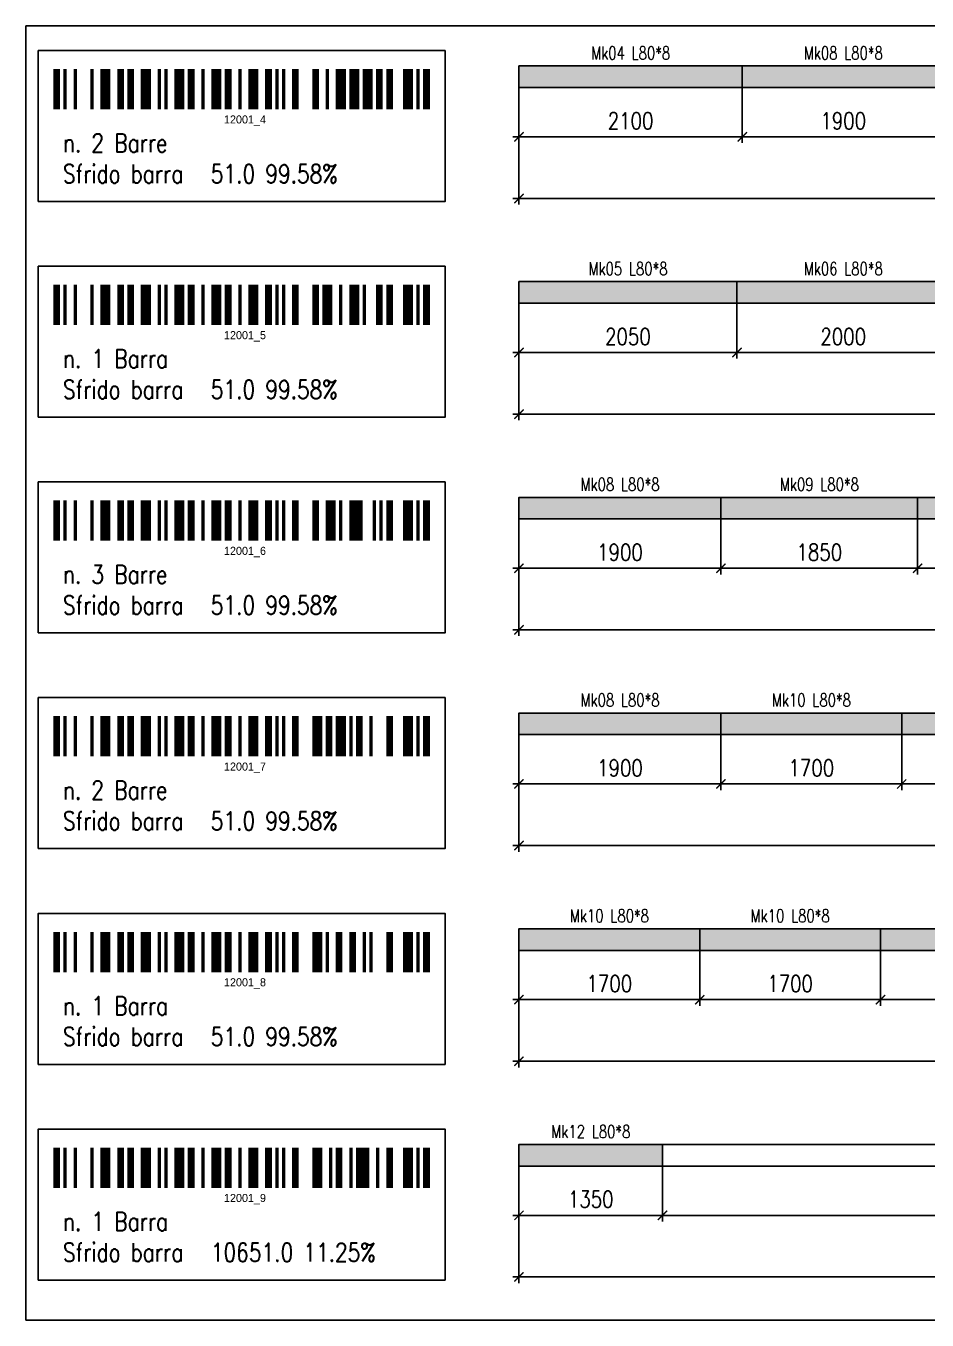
# Model space of a CAD drawing. Header units: millimetres. Extents: x -56 to 421004, y -1 to 91234.
# Drawn here: x 264477 to 272954, y 66279 to 78454 of the extents above; entities that cross this region are included whole.
import ezdxf
from ezdxf.enums import TextEntityAlignment as Align

# ---------------------------------------------------------------- set-up
doc = ezdxf.new("R2010")
doc.units = ezdxf.units.MM
doc.styles.add('EasyCutStyle', font='romans.shx', dxfattribs={"width": 0.8})
doc.styles.add('EasyCutStyleOptimezeBars', font='Romans.shx', dxfattribs={"width": 0.8})
doc.dimstyles.new('EasyCutDimOptimezeBars', dxfattribs={"dimscale": 57.971, "dimtxt": 2.7, "dimasz": 1.5, "dimexe": 1, "dimexo": 0, "dimgap": 1.25, "dimtad": 1, "dimdec": 1, "dimrnd": 0.5, "dimzin": 12, "dimdsep": 46, "dimtxsty": 'EasyCutStyleOptimezeBars', "dimblk": 'ARCHTICK', "dimblk1": 'ARCHTICK', "dimblk2": 'ARCHTICK', "dimcen": 1, "dimdle": 1, "dimclrd": 1, "dimclre": 1, "dimclrt": 3, "dimadec": 3, "dimazin": 0, "dimtfac": 1, "dimtdec": 1, "dimtix": 1, "dimtmove": 0, "dimatfit": 3, "dimfxl": 1, "dimtfill": 1, "dimtolj": 1, "dimtzin": 0, "dimarcsym": 0})

# ---------------------------------------------------------------- blocks, each defined once
blk = doc.blocks.new('BARCODE128_12001_4')
at = {"linetype": 'Continuous'}
for points, const_width in [([(1, 0), (1, 12)], 2), ([(3.5, 0), (3.5, 12)], 1), ([(6.5, 0), (6.5, 12)], 1), ([(11.5, 0), (11.5, 12)], 1), ([(15.5, 0), (15.5, 12)], 3), ([(20, 0), (20, 12)], 2), ([(23, 0), (23, 12)], 2), ([(27.5, 0), (27.5, 12)], 3), ([(31.5, 0), (31.5, 12)], 1), ([(33.5, 0), (33.5, 12)], 1), ([(37.5, 0), (37.5, 12)], 3), ([(41, 0), (41, 12)], 2), ([(44.5, 0), (44.5, 12)], 1), ([(48.5, 0), (48.5, 12)], 3), ([(52, 0), (52, 12)], 2), ([(55.5, 0), (55.5, 12)], 1), ([(59.5, 0), (59.5, 12)], 3), ([(64, 0), (64, 12)], 2), ([(66.5, 0), (66.5, 12)], 1), ([(68.5, 0), (68.5, 12)], 1), ([(72, 0), (72, 12)], 2), ([(78, 0), (78, 12)], 2), ([(81.5, 0), (81.5, 12)], 1), ([(85.5, 0), (85.5, 12)], 3), ([(89.5, 0), (89.5, 12)], 3), ([(93.5, 0), (93.5, 12)], 3), ([(97, 0), (97, 12)], 2), ([(100, 0), (100, 12)], 2), ([(105.5, 0), (105.5, 12)], 3), ([(108.5, 0), (108.5, 12)], 1), ([(111, 0), (111, 12)], 2)]:
    blk.add_lwpolyline(points, dxfattribs=dict(at, const_width=const_width))
blk.add_text('12001_4', height=2.4).set_placement((57, -4.2), align=Align.CENTER)
blk = doc.blocks.new('_ArchTick')
at = {"color": 0, "linetype": 'ByBlock', "const_width": 0.15}
blk.add_lwpolyline([(-0.5, -0.5), (0.5, 0.5)], dxfattribs=at)
blk = doc.blocks.new('*D1552')
at = {"color": 1, "lineweight": -2}
for p, q in [((269115, 77875), (269115, 77353)), ((271215, 77875), (271215, 77353)), ((269057, 77411), (271273, 77411))]:
    blk.add_line(p, q, dxfattribs=at)
at = {"layer": 'Defpoints', "color": 0}
for p in [(269115, 77875), (271215, 77875), (271215, 77411)]:
    blk.add_point(p, dxfattribs=at)
at = {"color": 1, "lineweight": -2, "xscale": 86.9637, "yscale": 86.9637, "zscale": 86.9637, "rotation": 180}
blk.add_blockref('_ArchTick', (269115, 77411), dxfattribs=at)
at = {"color": 1, "lineweight": -2, "xscale": 86.9637, "yscale": 86.9637, "zscale": 86.9637}
blk.add_blockref('_ArchTick', (271215, 77411), dxfattribs=at)
at = {"color": 3, "insert": (270165, 77561), "char_height": 156.5, "attachment_point": 5, "style": 'EasyCutStyleOptimezeBars', "bg_fill": 3, "box_fill_scale": 1.1, "bg_fill_color": 256, "bg_fill_true_color": 13158600, "bg_fill_transparency": 572868}
blk.add_mtext('\\A1;2100', dxfattribs=at)
blk = doc.blocks.new('*D1553')
at = {"color": 1, "lineweight": -2}
for p, q in [((271215, 77875), (271215, 77353)), ((273115, 77875), (273115, 77353)), ((271157, 77411), (273173, 77411))]:
    blk.add_line(p, q, dxfattribs=at)
at = {"layer": 'Defpoints', "color": 0}
for p in [(271215, 77875), (273115, 77875), (273115, 77411)]:
    blk.add_point(p, dxfattribs=at)
at = {"color": 1, "lineweight": -2, "xscale": 86.9637, "yscale": 86.9637, "zscale": 86.9637, "rotation": 180}
blk.add_blockref('_ArchTick', (271215, 77411), dxfattribs=at)
at = {"color": 1, "lineweight": -2, "xscale": 86.9637, "yscale": 86.9637, "zscale": 86.9637}
blk.add_blockref('_ArchTick', (273115, 77411), dxfattribs=at)
at = {"color": 3, "insert": (272165, 77561), "char_height": 156.5, "attachment_point": 5, "style": 'EasyCutStyleOptimezeBars', "bg_fill": 3, "box_fill_scale": 1.1, "bg_fill_color": 256, "bg_fill_true_color": 13158600, "bg_fill_transparency": 572868}
blk.add_mtext('\\A1;1900', dxfattribs=at)
blk = doc.blocks.new('*D1560')
at = {"color": 1, "lineweight": -2}
for p, q in [((269115, 77875), (269115, 76773)), ((281116, 77875), (281116, 76773)), ((269057, 76831), (281174, 76831))]:
    blk.add_line(p, q, dxfattribs=at)
at = {"layer": 'Defpoints', "color": 0}
for p in [(269115, 77875), (281116, 77875), (281116, 76831)]:
    blk.add_point(p, dxfattribs=at)
at = {"color": 1, "lineweight": -2, "xscale": 86.9637, "yscale": 86.9637, "zscale": 86.9637, "rotation": 180}
blk.add_blockref('_ArchTick', (269115, 76831), dxfattribs=at)
at = {"color": 1, "lineweight": -2, "xscale": 86.9637, "yscale": 86.9637, "zscale": 86.9637}
blk.add_blockref('_ArchTick', (281116, 76831), dxfattribs=at)
at = {"color": 3, "insert": (275116, 76982), "char_height": 156.5, "attachment_point": 5, "style": 'EasyCutStyleOptimezeBars', "bg_fill": 3, "box_fill_scale": 1.1, "bg_fill_color": 256, "bg_fill_true_color": 13158600, "bg_fill_transparency": 573900}
blk.add_mtext('\\A1;12001', dxfattribs=at)
blk = doc.blocks.new('BARCODE128_12001_5')
at = {"linetype": 'Continuous'}
for points, const_width in [([(1, 0), (1, 12)], 2), ([(3.5, 0), (3.5, 12)], 1), ([(6.5, 0), (6.5, 12)], 1), ([(11.5, 0), (11.5, 12)], 1), ([(15.5, 0), (15.5, 12)], 3), ([(20, 0), (20, 12)], 2), ([(23, 0), (23, 12)], 2), ([(27.5, 0), (27.5, 12)], 3), ([(31.5, 0), (31.5, 12)], 1), ([(33.5, 0), (33.5, 12)], 1), ([(37.5, 0), (37.5, 12)], 3), ([(41, 0), (41, 12)], 2), ([(44.5, 0), (44.5, 12)], 1), ([(48.5, 0), (48.5, 12)], 3), ([(52, 0), (52, 12)], 2), ([(55.5, 0), (55.5, 12)], 1), ([(59.5, 0), (59.5, 12)], 3), ([(64, 0), (64, 12)], 2), ([(66.5, 0), (66.5, 12)], 1), ([(68.5, 0), (68.5, 12)], 1), ([(72, 0), (72, 12)], 2), ([(78, 0), (78, 12)], 2), ([(81.5, 0), (81.5, 12)], 3), ([(85.5, 0), (85.5, 12)], 1), ([(89.5, 0), (89.5, 12)], 3), ([(92.5, 0), (92.5, 12)], 1), ([(97, 0), (97, 12)], 2), ([(100, 0), (100, 12)], 2), ([(105.5, 0), (105.5, 12)], 3), ([(108.5, 0), (108.5, 12)], 1), ([(111, 0), (111, 12)], 2)]:
    blk.add_lwpolyline(points, dxfattribs=dict(at, const_width=const_width))
blk.add_text('12001_5', height=2.4).set_placement((57, -4.2), align=Align.CENTER)
blk = doc.blocks.new('*D1561')
at = {"color": 1, "lineweight": -2}
for p, q in [((269115, 75845), (269115, 75324)), ((271165, 75845), (271165, 75324)), ((269057, 75382), (271223, 75382))]:
    blk.add_line(p, q, dxfattribs=at)
at = {"layer": 'Defpoints', "color": 0}
for p in [(269115, 75845), (271165, 75845), (271165, 75382)]:
    blk.add_point(p, dxfattribs=at)
at = {"color": 1, "lineweight": -2, "xscale": 86.9637, "yscale": 86.9637, "zscale": 86.9637, "rotation": 180}
blk.add_blockref('_ArchTick', (269115, 75382), dxfattribs=at)
at = {"color": 1, "lineweight": -2, "xscale": 86.9637, "yscale": 86.9637, "zscale": 86.9637}
blk.add_blockref('_ArchTick', (271165, 75382), dxfattribs=at)
at = {"color": 3, "insert": (270140, 75532), "char_height": 156.5, "attachment_point": 5, "style": 'EasyCutStyleOptimezeBars', "bg_fill": 3, "box_fill_scale": 1.1, "bg_fill_color": 256, "bg_fill_true_color": 13158600, "bg_fill_transparency": 567708}
blk.add_mtext('\\A1;2050', dxfattribs=at)
blk = doc.blocks.new('*D1562')
at = {"color": 1, "lineweight": -2}
for p, q in [((271165, 75845), (271165, 75324)), ((273165, 75845), (273165, 75324)), ((271107, 75382), (273223, 75382))]:
    blk.add_line(p, q, dxfattribs=at)
at = {"layer": 'Defpoints', "color": 0}
for p in [(271165, 75845), (273165, 75845), (273165, 75382)]:
    blk.add_point(p, dxfattribs=at)
at = {"color": 1, "lineweight": -2, "xscale": 86.9637, "yscale": 86.9637, "zscale": 86.9637, "rotation": 180}
blk.add_blockref('_ArchTick', (271165, 75382), dxfattribs=at)
at = {"color": 1, "lineweight": -2, "xscale": 86.9637, "yscale": 86.9637, "zscale": 86.9637}
blk.add_blockref('_ArchTick', (273165, 75382), dxfattribs=at)
at = {"color": 3, "insert": (272165, 75532), "char_height": 156.5, "attachment_point": 5, "style": 'EasyCutStyleOptimezeBars', "bg_fill": 3, "box_fill_scale": 1.1, "bg_fill_color": 256, "bg_fill_true_color": 13158600, "bg_fill_transparency": 4837208}
blk.add_mtext('\\A1;2000', dxfattribs=at)
blk = doc.blocks.new('*D1569')
at = {"color": 1, "lineweight": -2}
for p, q in [((269115, 75845), (269115, 74744)), ((281116, 75845), (281116, 74744)), ((269057, 74802), (281174, 74802))]:
    blk.add_line(p, q, dxfattribs=at)
at = {"layer": 'Defpoints', "color": 0}
for p in [(269115, 75845), (281116, 75845), (281116, 74802)]:
    blk.add_point(p, dxfattribs=at)
at = {"color": 1, "lineweight": -2, "xscale": 86.9637, "yscale": 86.9637, "zscale": 86.9637, "rotation": 180}
blk.add_blockref('_ArchTick', (269115, 74802), dxfattribs=at)
at = {"color": 1, "lineweight": -2, "xscale": 86.9637, "yscale": 86.9637, "zscale": 86.9637}
blk.add_blockref('_ArchTick', (281116, 74802), dxfattribs=at)
at = {"color": 3, "insert": (275116, 74953), "char_height": 156.5, "attachment_point": 5, "style": 'EasyCutStyleOptimezeBars', "bg_fill": 3, "box_fill_scale": 1.1, "bg_fill_color": 256, "bg_fill_true_color": 13158600, "bg_fill_transparency": 565644}
blk.add_mtext('\\A1;12001', dxfattribs=at)
blk = doc.blocks.new('BARCODE128_12001_6')
at = {"linetype": 'Continuous'}
for points, const_width in [([(1, 0), (1, 12)], 2), ([(3.5, 0), (3.5, 12)], 1), ([(6.5, 0), (6.5, 12)], 1), ([(11.5, 0), (11.5, 12)], 1), ([(15.5, 0), (15.5, 12)], 3), ([(20, 0), (20, 12)], 2), ([(23, 0), (23, 12)], 2), ([(27.5, 0), (27.5, 12)], 3), ([(31.5, 0), (31.5, 12)], 1), ([(33.5, 0), (33.5, 12)], 1), ([(37.5, 0), (37.5, 12)], 3), ([(41, 0), (41, 12)], 2), ([(44.5, 0), (44.5, 12)], 1), ([(48.5, 0), (48.5, 12)], 3), ([(52, 0), (52, 12)], 2), ([(55.5, 0), (55.5, 12)], 1), ([(59.5, 0), (59.5, 12)], 3), ([(64, 0), (64, 12)], 2), ([(66.5, 0), (66.5, 12)], 1), ([(68.5, 0), (68.5, 12)], 1), ([(72, 0), (72, 12)], 2), ([(78, 0), (78, 12)], 2), ([(82.5, 0), (82.5, 12)], 3), ([(85.5, 0), (85.5, 12)], 1), ([(90, 0), (90, 12)], 4), ([(95.5, 0), (95.5, 12)], 1), ([(97.5, 0), (97.5, 12)], 1), ([(100, 0), (100, 12)], 2), ([(105.5, 0), (105.5, 12)], 3), ([(108.5, 0), (108.5, 12)], 1), ([(111, 0), (111, 12)], 2)]:
    blk.add_lwpolyline(points, dxfattribs=dict(at, const_width=const_width))
blk.add_text('12001_6', height=2.4).set_placement((57, -4.2), align=Align.CENTER)
blk = doc.blocks.new('*D1570')
at = {"color": 1, "lineweight": -2}
for p, q in [((269115, 73816), (269115, 73294)), ((271015, 73816), (271015, 73294)), ((269057, 73352), (271073, 73352))]:
    blk.add_line(p, q, dxfattribs=at)
at = {"layer": 'Defpoints', "color": 0}
for p in [(269115, 73816), (271015, 73816), (271015, 73352)]:
    blk.add_point(p, dxfattribs=at)
at = {"color": 1, "lineweight": -2, "xscale": 86.9637, "yscale": 86.9637, "zscale": 86.9637, "rotation": 180}
blk.add_blockref('_ArchTick', (269115, 73352), dxfattribs=at)
at = {"color": 1, "lineweight": -2, "xscale": 86.9637, "yscale": 86.9637, "zscale": 86.9637}
blk.add_blockref('_ArchTick', (271015, 73352), dxfattribs=at)
at = {"color": 3, "insert": (270065, 73503), "char_height": 156.5, "attachment_point": 5, "style": 'EasyCutStyleOptimezeBars', "bg_fill": 3, "box_fill_scale": 1.1, "bg_fill_color": 256, "bg_fill_true_color": 13158600, "bg_fill_transparency": 496488}
blk.add_mtext('\\A1;1900', dxfattribs=at)
blk = doc.blocks.new('*D1571')
at = {"color": 1, "lineweight": -2}
for p, q in [((271015, 73816), (271015, 73294)), ((272865, 73816), (272865, 73294)), ((270957, 73352), (272923, 73352))]:
    blk.add_line(p, q, dxfattribs=at)
at = {"layer": 'Defpoints', "color": 0}
for p in [(271015, 73816), (272865, 73816), (272865, 73352)]:
    blk.add_point(p, dxfattribs=at)
at = {"color": 1, "lineweight": -2, "xscale": 86.9637, "yscale": 86.9637, "zscale": 86.9637, "rotation": 180}
blk.add_blockref('_ArchTick', (271015, 73352), dxfattribs=at)
at = {"color": 1, "lineweight": -2, "xscale": 86.9637, "yscale": 86.9637, "zscale": 86.9637}
blk.add_blockref('_ArchTick', (272865, 73352), dxfattribs=at)
at = {"color": 3, "insert": (271940, 73503), "char_height": 156.5, "attachment_point": 5, "style": 'EasyCutStyleOptimezeBars', "bg_fill": 3, "box_fill_scale": 1.1, "bg_fill_color": 256, "bg_fill_true_color": 13158600, "bg_fill_transparency": 3562700}
blk.add_mtext('\\A1;1850', dxfattribs=at)
blk = doc.blocks.new('*D1572')
at = {"color": 1, "lineweight": -2}
for p, q in [((272865, 73816), (272865, 73294)), ((274715, 73816), (274715, 73294)), ((272807, 73352), (274773, 73352))]:
    blk.add_line(p, q, dxfattribs=at)
at = {"layer": 'Defpoints', "color": 0}
for p in [(272865, 73816), (274715, 73816), (274715, 73352)]:
    blk.add_point(p, dxfattribs=at)
at = {"color": 1, "lineweight": -2, "xscale": 86.9637, "yscale": 86.9637, "zscale": 86.9637, "rotation": 180}
blk.add_blockref('_ArchTick', (272865, 73352), dxfattribs=at)
at = {"color": 1, "lineweight": -2, "xscale": 86.9637, "yscale": 86.9637, "zscale": 86.9637}
blk.add_blockref('_ArchTick', (274715, 73352), dxfattribs=at)
at = {"color": 3, "insert": (273790, 73503), "char_height": 156.5, "attachment_point": 5, "style": 'EasyCutStyleOptimezeBars', "bg_fill": 3, "box_fill_scale": 1.1, "bg_fill_color": 256, "bg_fill_true_color": 13158600, "bg_fill_transparency": 15682912}
blk.add_mtext('\\A1;1850', dxfattribs=at)
blk = doc.blocks.new('*D1579')
at = {"color": 1, "lineweight": -2}
for p, q in [((269115, 73816), (269115, 72715)), ((281116, 73816), (281116, 72715)), ((269057, 72773), (281174, 72773))]:
    blk.add_line(p, q, dxfattribs=at)
at = {"layer": 'Defpoints', "color": 0}
for p in [(269115, 73816), (281116, 73816), (281116, 72773)]:
    blk.add_point(p, dxfattribs=at)
at = {"color": 1, "lineweight": -2, "xscale": 86.9637, "yscale": 86.9637, "zscale": 86.9637, "rotation": 180}
blk.add_blockref('_ArchTick', (269115, 72773), dxfattribs=at)
at = {"color": 1, "lineweight": -2, "xscale": 86.9637, "yscale": 86.9637, "zscale": 86.9637}
blk.add_blockref('_ArchTick', (281116, 72773), dxfattribs=at)
at = {"color": 3, "insert": (275116, 72923), "char_height": 156.5, "attachment_point": 5, "style": 'EasyCutStyleOptimezeBars', "bg_fill": 3, "box_fill_scale": 1.1, "bg_fill_color": 256, "bg_fill_true_color": 13158600, "bg_fill_transparency": 4735136}
blk.add_mtext('\\A1;12001', dxfattribs=at)
blk = doc.blocks.new('BARCODE128_12001_7')
at = {"linetype": 'Continuous'}
for points, const_width in [([(1, 0), (1, 12)], 2), ([(3.5, 0), (3.5, 12)], 1), ([(6.5, 0), (6.5, 12)], 1), ([(11.5, 0), (11.5, 12)], 1), ([(15.5, 0), (15.5, 12)], 3), ([(20, 0), (20, 12)], 2), ([(23, 0), (23, 12)], 2), ([(27.5, 0), (27.5, 12)], 3), ([(31.5, 0), (31.5, 12)], 1), ([(33.5, 0), (33.5, 12)], 1), ([(37.5, 0), (37.5, 12)], 3), ([(41, 0), (41, 12)], 2), ([(44.5, 0), (44.5, 12)], 1), ([(48.5, 0), (48.5, 12)], 3), ([(52, 0), (52, 12)], 2), ([(55.5, 0), (55.5, 12)], 1), ([(59.5, 0), (59.5, 12)], 3), ([(64, 0), (64, 12)], 2), ([(66.5, 0), (66.5, 12)], 1), ([(68.5, 0), (68.5, 12)], 1), ([(72, 0), (72, 12)], 2), ([(78.5, 0), (78.5, 12)], 3), ([(82, 0), (82, 12)], 2), ([(85.5, 0), (85.5, 12)], 3), ([(88.5, 0), (88.5, 12)], 1), ([(91, 0), (91, 12)], 2), ([(94.5, 0), (94.5, 12)], 1), ([(100, 0), (100, 12)], 2), ([(105.5, 0), (105.5, 12)], 3), ([(108.5, 0), (108.5, 12)], 1), ([(111, 0), (111, 12)], 2)]:
    blk.add_lwpolyline(points, dxfattribs=dict(at, const_width=const_width))
blk.add_text('12001_7', height=2.4).set_placement((57, -4.2), align=Align.CENTER)
blk = doc.blocks.new('*D1580')
at = {"color": 1, "lineweight": -2}
for p, q in [((269115, 71787), (269115, 71265)), ((271015, 71787), (271015, 71265)), ((269057, 71323), (271073, 71323))]:
    blk.add_line(p, q, dxfattribs=at)
at = {"layer": 'Defpoints', "color": 0}
for p in [(269115, 71787), (271015, 71787), (271015, 71323)]:
    blk.add_point(p, dxfattribs=at)
at = {"color": 1, "lineweight": -2, "xscale": 86.9637, "yscale": 86.9637, "zscale": 86.9637, "rotation": 180}
blk.add_blockref('_ArchTick', (269115, 71323), dxfattribs=at)
at = {"color": 1, "lineweight": -2, "xscale": 86.9637, "yscale": 86.9637, "zscale": 86.9637}
blk.add_blockref('_ArchTick', (271015, 71323), dxfattribs=at)
at = {"color": 3, "insert": (270065, 71474), "char_height": 156.5, "attachment_point": 5, "style": 'EasyCutStyleOptimezeBars', "bg_fill": 3, "box_fill_scale": 1.1, "bg_fill_color": 256, "bg_fill_true_color": 13158600, "bg_fill_transparency": 5158896}
blk.add_mtext('\\A1;1900', dxfattribs=at)
blk = doc.blocks.new('*D1581')
at = {"color": 1, "lineweight": -2}
for p, q in [((271015, 71787), (271015, 71265)), ((272715, 71787), (272715, 71265)), ((270957, 71323), (272773, 71323))]:
    blk.add_line(p, q, dxfattribs=at)
at = {"layer": 'Defpoints', "color": 0}
for p in [(271015, 71787), (272715, 71787), (272715, 71323)]:
    blk.add_point(p, dxfattribs=at)
at = {"color": 1, "lineweight": -2, "xscale": 86.9637, "yscale": 86.9637, "zscale": 86.9637, "rotation": 180}
blk.add_blockref('_ArchTick', (271015, 71323), dxfattribs=at)
at = {"color": 1, "lineweight": -2, "xscale": 86.9637, "yscale": 86.9637, "zscale": 86.9637}
blk.add_blockref('_ArchTick', (272715, 71323), dxfattribs=at)
at = {"color": 3, "insert": (271865, 71474), "char_height": 156.5, "attachment_point": 5, "style": 'EasyCutStyleOptimezeBars', "bg_fill": 3, "box_fill_scale": 1.1, "bg_fill_color": 256, "bg_fill_true_color": 13158600, "bg_fill_transparency": 13781616}
blk.add_mtext('\\A1;1700', dxfattribs=at)
blk = doc.blocks.new('*D1582')
at = {"color": 1, "lineweight": -2}
for p, q in [((272715, 71787), (272715, 71265)), ((273965, 71787), (273965, 71265)), ((272657, 71323), (274023, 71323))]:
    blk.add_line(p, q, dxfattribs=at)
at = {"layer": 'Defpoints', "color": 0}
for p in [(272715, 71787), (273965, 71787), (273965, 71323)]:
    blk.add_point(p, dxfattribs=at)
at = {"color": 1, "lineweight": -2, "xscale": 86.9637, "yscale": 86.9637, "zscale": 86.9637, "rotation": 180}
blk.add_blockref('_ArchTick', (272715, 71323), dxfattribs=at)
at = {"color": 1, "lineweight": -2, "xscale": 86.9637, "yscale": 86.9637, "zscale": 86.9637}
blk.add_blockref('_ArchTick', (273965, 71323), dxfattribs=at)
at = {"color": 3, "insert": (273340, 71474), "char_height": 156.5, "attachment_point": 5, "style": 'EasyCutStyleOptimezeBars', "bg_fill": 3, "box_fill_scale": 1.1, "bg_fill_color": 256, "bg_fill_true_color": 13158600, "bg_fill_transparency": 500100}
blk.add_mtext('\\A1;1250', dxfattribs=at)
blk = doc.blocks.new('*D1590')
at = {"color": 1, "lineweight": -2}
for p, q in [((269115, 71787), (269115, 70686)), ((281116, 71787), (281116, 70686)), ((269057, 70744), (281174, 70744))]:
    blk.add_line(p, q, dxfattribs=at)
at = {"layer": 'Defpoints', "color": 0}
for p in [(269115, 71787), (281116, 71787), (281116, 70744)]:
    blk.add_point(p, dxfattribs=at)
at = {"color": 1, "lineweight": -2, "xscale": 86.9637, "yscale": 86.9637, "zscale": 86.9637, "rotation": 180}
blk.add_blockref('_ArchTick', (269115, 70744), dxfattribs=at)
at = {"color": 1, "lineweight": -2, "xscale": 86.9637, "yscale": 86.9637, "zscale": 86.9637}
blk.add_blockref('_ArchTick', (281116, 70744), dxfattribs=at)
at = {"color": 3, "insert": (275116, 70894), "char_height": 156.5, "attachment_point": 5, "style": 'EasyCutStyleOptimezeBars', "bg_fill": 3, "box_fill_scale": 1.1, "bg_fill_color": 256, "bg_fill_true_color": 13158600, "bg_fill_transparency": 4837208}
blk.add_mtext('\\A1;12001', dxfattribs=at)
blk = doc.blocks.new('BARCODE128_12001_8')
at = {"linetype": 'Continuous'}
for points, const_width in [([(1, 0), (1, 12)], 2), ([(3.5, 0), (3.5, 12)], 1), ([(6.5, 0), (6.5, 12)], 1), ([(11.5, 0), (11.5, 12)], 1), ([(15.5, 0), (15.5, 12)], 3), ([(20, 0), (20, 12)], 2), ([(23, 0), (23, 12)], 2), ([(27.5, 0), (27.5, 12)], 3), ([(31.5, 0), (31.5, 12)], 1), ([(33.5, 0), (33.5, 12)], 1), ([(37.5, 0), (37.5, 12)], 3), ([(41, 0), (41, 12)], 2), ([(44.5, 0), (44.5, 12)], 1), ([(48.5, 0), (48.5, 12)], 3), ([(52, 0), (52, 12)], 2), ([(55.5, 0), (55.5, 12)], 1), ([(59.5, 0), (59.5, 12)], 3), ([(64, 0), (64, 12)], 2), ([(66.5, 0), (66.5, 12)], 1), ([(68.5, 0), (68.5, 12)], 1), ([(72, 0), (72, 12)], 2), ([(78.5, 0), (78.5, 12)], 3), ([(81.5, 0), (81.5, 12)], 1), ([(85, 0), (85, 12)], 2), ([(89, 0), (89, 12)], 2), ([(92.5, 0), (92.5, 12)], 1), ([(94.5, 0), (94.5, 12)], 1), ([(100, 0), (100, 12)], 2), ([(105.5, 0), (105.5, 12)], 3), ([(108.5, 0), (108.5, 12)], 1), ([(111, 0), (111, 12)], 2)]:
    blk.add_lwpolyline(points, dxfattribs=dict(at, const_width=const_width))
blk.add_text('12001_8', height=2.4).set_placement((57, -4.2), align=Align.CENTER)
blk = doc.blocks.new('*D1591')
at = {"color": 1, "lineweight": -2}
for p, q in [((269115, 69758), (269115, 69236)), ((270815, 69758), (270815, 69236)), ((269057, 69294), (270873, 69294))]:
    blk.add_line(p, q, dxfattribs=at)
at = {"layer": 'Defpoints', "color": 0}
for p in [(269115, 69758), (270815, 69758), (270815, 69294)]:
    blk.add_point(p, dxfattribs=at)
at = {"color": 1, "lineweight": -2, "xscale": 86.9637, "yscale": 86.9637, "zscale": 86.9637, "rotation": 180}
blk.add_blockref('_ArchTick', (269115, 69294), dxfattribs=at)
at = {"color": 1, "lineweight": -2, "xscale": 86.9637, "yscale": 86.9637, "zscale": 86.9637}
blk.add_blockref('_ArchTick', (270815, 69294), dxfattribs=at)
at = {"color": 3, "insert": (269965, 69445), "char_height": 156.5, "attachment_point": 5, "style": 'EasyCutStyleOptimezeBars', "bg_fill": 3, "box_fill_scale": 1.1, "bg_fill_color": 256, "bg_fill_true_color": 13158600, "bg_fill_transparency": 5627120}
blk.add_mtext('\\A1;1700', dxfattribs=at)
blk = doc.blocks.new('*D1592')
at = {"color": 1, "lineweight": -2}
for p, q in [((270815, 69758), (270815, 69236)), ((272515, 69758), (272515, 69236)), ((270757, 69294), (272573, 69294))]:
    blk.add_line(p, q, dxfattribs=at)
at = {"layer": 'Defpoints', "color": 0}
for p in [(270815, 69758), (272515, 69758), (272515, 69294)]:
    blk.add_point(p, dxfattribs=at)
at = {"color": 1, "lineweight": -2, "xscale": 86.9637, "yscale": 86.9637, "zscale": 86.9637, "rotation": 180}
blk.add_blockref('_ArchTick', (270815, 69294), dxfattribs=at)
at = {"color": 1, "lineweight": -2, "xscale": 86.9637, "yscale": 86.9637, "zscale": 86.9637}
blk.add_blockref('_ArchTick', (272515, 69294), dxfattribs=at)
at = {"color": 3, "insert": (271665, 69445), "char_height": 156.5, "attachment_point": 5, "style": 'EasyCutStyleOptimezeBars', "bg_fill": 3, "box_fill_scale": 1.1, "bg_fill_color": 256, "bg_fill_true_color": 13158600, "bg_fill_transparency": 0}
blk.add_mtext('\\A1;1700', dxfattribs=at)
blk = doc.blocks.new('*D1593')
at = {"color": 1, "lineweight": -2}
for p, q in [((272515, 69758), (272515, 69236)), ((274215, 69758), (274215, 69236)), ((272457, 69294), (274273, 69294))]:
    blk.add_line(p, q, dxfattribs=at)
at = {"layer": 'Defpoints', "color": 0}
for p in [(272515, 69758), (274215, 69758), (274215, 69294)]:
    blk.add_point(p, dxfattribs=at)
at = {"color": 1, "lineweight": -2, "xscale": 86.9637, "yscale": 86.9637, "zscale": 86.9637, "rotation": 180}
blk.add_blockref('_ArchTick', (272515, 69294), dxfattribs=at)
at = {"color": 1, "lineweight": -2, "xscale": 86.9637, "yscale": 86.9637, "zscale": 86.9637}
blk.add_blockref('_ArchTick', (274215, 69294), dxfattribs=at)
at = {"color": 3, "insert": (273365, 69445), "char_height": 156.5, "attachment_point": 5, "style": 'EasyCutStyleOptimezeBars', "bg_fill": 3, "box_fill_scale": 1.1, "bg_fill_color": 256, "bg_fill_true_color": 13158600, "bg_fill_transparency": 14050456}
blk.add_mtext('\\A1;1700', dxfattribs=at)
blk = doc.blocks.new('*D1600')
at = {"color": 1, "lineweight": -2}
for p, q in [((269115, 69758), (269115, 68656)), ((281116, 69758), (281116, 68656)), ((269057, 68714), (281174, 68714))]:
    blk.add_line(p, q, dxfattribs=at)
at = {"layer": 'Defpoints', "color": 0}
for p in [(269115, 69758), (281116, 69758), (281116, 68714)]:
    blk.add_point(p, dxfattribs=at)
at = {"color": 1, "lineweight": -2, "xscale": 86.9637, "yscale": 86.9637, "zscale": 86.9637, "rotation": 180}
blk.add_blockref('_ArchTick', (269115, 68714), dxfattribs=at)
at = {"color": 1, "lineweight": -2, "xscale": 86.9637, "yscale": 86.9637, "zscale": 86.9637}
blk.add_blockref('_ArchTick', (281116, 68714), dxfattribs=at)
at = {"color": 3, "insert": (275116, 68865), "char_height": 156.5, "attachment_point": 5, "style": 'EasyCutStyleOptimezeBars', "bg_fill": 3, "box_fill_scale": 1.1, "bg_fill_color": 256, "bg_fill_true_color": 13158600, "bg_fill_transparency": 11162588}
blk.add_mtext('\\A1;12001', dxfattribs=at)
blk = doc.blocks.new('BARCODE128_12001_9')
at = {"linetype": 'Continuous'}
for points, const_width in [([(1, 0), (1, 12)], 2), ([(3.5, 0), (3.5, 12)], 1), ([(6.5, 0), (6.5, 12)], 1), ([(11.5, 0), (11.5, 12)], 1), ([(15.5, 0), (15.5, 12)], 3), ([(20, 0), (20, 12)], 2), ([(23, 0), (23, 12)], 2), ([(27.5, 0), (27.5, 12)], 3), ([(31.5, 0), (31.5, 12)], 1), ([(33.5, 0), (33.5, 12)], 1), ([(37.5, 0), (37.5, 12)], 3), ([(41, 0), (41, 12)], 2), ([(44.5, 0), (44.5, 12)], 1), ([(48.5, 0), (48.5, 12)], 3), ([(52, 0), (52, 12)], 2), ([(55.5, 0), (55.5, 12)], 1), ([(59.5, 0), (59.5, 12)], 3), ([(64, 0), (64, 12)], 2), ([(66.5, 0), (66.5, 12)], 1), ([(68.5, 0), (68.5, 12)], 1), ([(72, 0), (72, 12)], 2), ([(78.5, 0), (78.5, 12)], 3), ([(82.5, 0), (82.5, 12)], 1), ([(85, 0), (85, 12)], 2), ([(88.5, 0), (88.5, 12)], 1), ([(92, 0), (92, 12)], 4), ([(96.5, 0), (96.5, 12)], 1), ([(100, 0), (100, 12)], 2), ([(105.5, 0), (105.5, 12)], 3), ([(108.5, 0), (108.5, 12)], 1), ([(111, 0), (111, 12)], 2)]:
    blk.add_lwpolyline(points, dxfattribs=dict(at, const_width=const_width))
blk.add_text('12001_9', height=2.4).set_placement((57, -4.2), align=Align.CENTER)
blk = doc.blocks.new('*D1601')
at = {"color": 1, "lineweight": -2}
for p, q in [((269115, 67729), (269115, 67207)), ((270465, 67729), (270465, 67207)), ((269057, 67265), (270523, 67265))]:
    blk.add_line(p, q, dxfattribs=at)
at = {"layer": 'Defpoints', "color": 0}
for p in [(269115, 67729), (270465, 67729), (270465, 67265)]:
    blk.add_point(p, dxfattribs=at)
at = {"color": 1, "lineweight": -2, "xscale": 86.9637, "yscale": 86.9637, "zscale": 86.9637, "rotation": 180}
blk.add_blockref('_ArchTick', (269115, 67265), dxfattribs=at)
at = {"color": 1, "lineweight": -2, "xscale": 86.9637, "yscale": 86.9637, "zscale": 86.9637}
blk.add_blockref('_ArchTick', (270465, 67265), dxfattribs=at)
at = {"color": 3, "insert": (269790, 67416), "char_height": 156.5, "attachment_point": 5, "style": 'EasyCutStyleOptimezeBars', "bg_fill": 3, "box_fill_scale": 1.1, "bg_fill_color": 256, "bg_fill_true_color": 13158600, "bg_fill_transparency": 5286800}
blk.add_mtext('\\A1;1350', dxfattribs=at)
blk = doc.blocks.new('*D1602')
at = {"color": 1, "lineweight": -2}
for p, q in [((270465, 67729), (270465, 67207)), ((281116, 67729), (281116, 67207)), ((270407, 67265), (281174, 67265))]:
    blk.add_line(p, q, dxfattribs=at)
at = {"layer": 'Defpoints', "color": 0}
for p in [(270465, 67729), (281116, 67729), (281116, 67265)]:
    blk.add_point(p, dxfattribs=at)
at = {"color": 1, "lineweight": -2, "xscale": 86.9637, "yscale": 86.9637, "zscale": 86.9637, "rotation": 180}
blk.add_blockref('_ArchTick', (270465, 67265), dxfattribs=at)
at = {"color": 1, "lineweight": -2, "xscale": 86.9637, "yscale": 86.9637, "zscale": 86.9637}
blk.add_blockref('_ArchTick', (281116, 67265), dxfattribs=at)
at = {"color": 3, "insert": (275791, 67416), "char_height": 156.5, "attachment_point": 5, "style": 'EasyCutStyleOptimezeBars', "bg_fill": 3, "box_fill_scale": 1.1, "bg_fill_color": 256, "bg_fill_true_color": 13158600, "bg_fill_transparency": 11251856}
blk.add_mtext('\\A1;10651', dxfattribs=at)
blk = doc.blocks.new('*D1603')
at = {"color": 1, "lineweight": -2}
for p, q in [((269115, 67729), (269115, 66627)), ((281116, 67729), (281116, 66627)), ((269057, 66685), (281174, 66685))]:
    blk.add_line(p, q, dxfattribs=at)
at = {"layer": 'Defpoints', "color": 0}
for p in [(269115, 67729), (281116, 67729), (281116, 66685)]:
    blk.add_point(p, dxfattribs=at)
at = {"color": 1, "lineweight": -2, "xscale": 86.9637, "yscale": 86.9637, "zscale": 86.9637, "rotation": 180}
blk.add_blockref('_ArchTick', (269115, 66685), dxfattribs=at)
at = {"color": 1, "lineweight": -2, "xscale": 86.9637, "yscale": 86.9637, "zscale": 86.9637}
blk.add_blockref('_ArchTick', (281116, 66685), dxfattribs=at)
at = {"color": 3, "insert": (275116, 66836), "char_height": 156.5, "attachment_point": 5, "style": 'EasyCutStyleOptimezeBars', "bg_fill": 3, "box_fill_scale": 1.1, "bg_fill_color": 256, "bg_fill_true_color": 13158600, "bg_fill_transparency": 4837208}
blk.add_mtext('\\A1;12001', dxfattribs=at)

msp = doc.modelspace()

# ---------------------------------------------------------------- linework, layer by layer
at = {"color": 5}
msp.add_lwpolyline([(264476.98, 66279.37), (281695.79, 66279.37), (281695.79, 78454.29), (264476.98, 78454.29)], close=True, dxfattribs=at)
at = {"color": 231, "true_color": 0xfd58be}
for points in [[(269115.04, 77874.53), (281116.04, 77874.53), (281116.04, 78077.45), (269115.04, 78077.45)], [(269115.04, 75845.38), (281116.04, 75845.38), (281116.04, 76048.29), (269115.04, 76048.29)], [(269115.04, 73816.22), (281116.04, 73816.22), (281116.04, 74019.14), (269115.04, 74019.14)], [(269115.04, 71787.07), (281116.04, 71787.07), (281116.04, 71989.99), (269115.04, 71989.99)], [(269115.04, 69757.92), (281116.04, 69757.92), (281116.04, 69960.83), (269115.04, 69960.83)], [(269115.04, 67728.77), (281116.04, 67728.77), (281116.04, 67931.68), (269115.04, 67931.68)]]:
    msp.add_lwpolyline(points, close=True, dxfattribs=at)
at = {"color": 7}
for points in [[(269115.04, 77874.53), (271215.04, 77874.53), (271215.04, 78077.45), (269115.04, 78077.45)], [(271215.04, 77874.53), (273115.04, 77874.53), (273115.04, 78077.45), (271215.04, 78077.45)], [(269115.04, 75845.38), (271165.04, 75845.38), (271165.04, 76048.29), (269115.04, 76048.29)], [(271165.04, 75845.38), (273165.04, 75845.38), (273165.04, 76048.29), (271165.04, 76048.29)], [(269115.04, 73816.22), (271015.04, 73816.22), (271015.04, 74019.14), (269115.04, 74019.14)], [(271015.04, 73816.22), (272865.04, 73816.22), (272865.04, 74019.14), (271015.04, 74019.14)], [(272865.04, 73816.22), (274715.04, 73816.22), (274715.04, 74019.14), (272865.04, 74019.14)], [(269115.04, 71787.07), (271015.04, 71787.07), (271015.04, 71989.99), (269115.04, 71989.99)], [(271015.04, 71787.07), (272715.04, 71787.07), (272715.04, 71989.99), (271015.04, 71989.99)], [(272715.04, 71787.07), (273965.04, 71787.07), (273965.04, 71989.99), (272715.04, 71989.99)], [(269115.04, 69757.92), (270815.04, 69757.92), (270815.04, 69960.83), (269115.04, 69960.83)], [(270815.04, 69757.92), (272515.04, 69757.92), (272515.04, 69960.83), (270815.04, 69960.83)], [(272515.04, 69757.92), (274215.04, 69757.92), (274215.04, 69960.83), (272515.04, 69960.83)], [(269115.04, 67728.77), (270465.04, 67728.77), (270465.04, 67931.68), (269115.04, 67931.68)]]:
    msp.add_lwpolyline(points, close=True, dxfattribs=at)
at = {"color": 54, "true_color": 0xa39a17}
msp.add_solid([(269115.04, 77874.53), (271215.04, 77874.53), (269115.04, 78077.45), (271215.04, 78077.45)], dxfattribs=at)
at = {"color": 54, "true_color": 0x9f8b17}
for points in [[(271215.04, 77874.53), (273115.04, 77874.53), (271215.04, 78077.45), (273115.04, 78077.45)], [(269115.04, 73816.22), (271015.04, 73816.22), (269115.04, 74019.14), (271015.04, 74019.14)], [(269115.04, 71787.07), (271015.04, 71787.07), (269115.04, 71989.99), (271015.04, 71989.99)]]:
    msp.add_solid(points, dxfattribs=at)
at = {"color": 54, "true_color": 0xa29717}
msp.add_solid([(269115.04, 75845.38), (271165.04, 75845.38), (269115.04, 76048.29), (271165.04, 76048.29)], dxfattribs=at)
at = {"color": 54, "true_color": 0xa19317}
msp.add_solid([(271165.04, 75845.38), (273165.04, 75845.38), (271165.04, 76048.29), (273165.04, 76048.29)], dxfattribs=at)
at = {"color": 54, "true_color": 0x9f8817}
for points in [[(271015.04, 73816.22), (272865.04, 73816.22), (271015.04, 74019.14), (272865.04, 74019.14)], [(272865.04, 73816.22), (274715.04, 73816.22), (272865.04, 74019.14), (274715.04, 74019.14)]]:
    msp.add_solid(points, dxfattribs=at)
at = {"color": 44, "true_color": 0x9c7d17}
for points in [[(271015.04, 71787.07), (272715.04, 71787.07), (271015.04, 71989.99), (272715.04, 71989.99)], [(269115.04, 69757.92), (270815.04, 69757.92), (269115.04, 69960.83), (270815.04, 69960.83)], [(270815.04, 69757.92), (272515.04, 69757.92), (270815.04, 69960.83), (272515.04, 69960.83)], [(272515.04, 69757.92), (274215.04, 69757.92), (272515.04, 69960.83), (274215.04, 69960.83)]]:
    msp.add_solid(points, dxfattribs=at)
at = {"color": 34, "true_color": 0x955e17}
msp.add_solid([(272715.04, 71787.07), (273965.04, 71787.07), (272715.04, 71989.99), (273965.04, 71989.99)], dxfattribs=at)
at = {"color": 44, "true_color": 0x976517}
msp.add_solid([(269115.04, 67728.77), (270465.04, 67728.77), (269115.04, 67931.68), (270465.04, 67931.68)], dxfattribs=at)

# ---------------------------------------------------------------- texts
at = {"style": 'EasyCutStyle', "width": 0.75}
for s, p in [('Mk04 L80*8', (270166.04, 78138.32)), ('Mk08 L80*8', (272166.04, 78138.32)), ('Mk05 L80*8', (270141.04, 76109.17)), ('Mk06 L80*8', (272166.04, 76109.17)), ('Mk08 L80*8', (270066.04, 74080.01)), ('Mk09 L80*8', (271941.04, 74080.01)), ('Mk08 L80*8', (270066.04, 72050.86)), ('Mk10 L80*8', (271866.04, 72050.86)), ('Mk10 L80*8', (269966.04, 70021.71)), ('Mk10 L80*8', (271666.04, 70021.71)), ('Mk12 L80*8', (269791.04, 67992.56))]:
    msp.add_text(s, height=121.749, dxfattribs=at).set_placement(p, align=Align.CENTER)

# ---------------------------------------------------------------- next in the draw order: texts
at = {"color": 71, "char_height": 173.9274, "attachment_point": 1, "bg_fill": 2}
for s, insert in [('{\\Fromans|c0;\\W0.8;\\C2;n. 2 Barre^J\\C1;Sfrido barra^I\\C7;51.0 99.58%', (264824.83, 77439.71)), ('{\\Fromans|c0;\\W0.8;\\C2;n. 1 Barra^J\\C1;Sfrido barra^I\\C7;51.0 99.58%', (264824.83, 75410.56)), ('{\\Fromans|c0;\\W0.8;\\C2;n. 3 Barre^J\\C1;Sfrido barra^I\\C7;51.0 99.58%', (264824.83, 73381.41)), ('{\\Fromans|c0;\\W0.8;\\C2;n. 2 Barre^J\\C1;Sfrido barra^I\\C7;51.0 99.58%', (264824.83, 71352.25)), ('{\\Fromans|c0;\\W0.8;\\C2;n. 1 Barra^J\\C1;Sfrido barra^I\\C7;51.0 99.58%', (264824.83, 69323.1)), ('{\\Fromans|c0;\\W0.8;\\C2;n. 1 Barra^J\\C1;Sfrido barra^I\\C7;10651.0 11.25%', (264824.83, 67293.95))]:
    msp.add_mtext(s, dxfattribs=dict(at, insert=insert))

# ---------------------------------------------------------------- next in the draw order: dimensions: what is measured, and where the dimension line sits
for base, p1, p2, picture, middle in [((271215.04, 77410.72), (269115.04, 77874.53), (271215.04, 77874.53), '*D1552', (270165.04, 77561.46)), ((271165.04, 75381.57), (269115.04, 75845.38), (271165.04, 75845.38), '*D1561', (270140.04, 75532.31)), ((271015.04, 73352.42), (269115.04, 73816.22), (271015.04, 73816.22), '*D1570', (270065.04, 73503.15)), ((271015.04, 71323.26), (269115.04, 71787.07), (271015.04, 71787.07), '*D1580', (270065.04, 71474)), ((270815.04, 69294.11), (269115.04, 69757.92), (270815.04, 69757.92), '*D1591', (269965.04, 69444.85)), ((270465.04, 67264.96), (269115.04, 67728.77), (270465.04, 67728.77), '*D1601', (269790.04, 67415.7))]:
    dim = msp.add_linear_dim(base=base, p1=p1, p2=p2, dimstyle='EasyCutDimOptimezeBars', override={"dimscale": 57.9758, "dimtad": 1})
    dim.commit()
    dim.dimension.update_dxf_attribs({"geometry": picture, "text_midpoint": middle})

# ---------------------------------------------------------------- next in the draw order: linework, layer by layer
at = {"color": 5}
for points in [[(264592.93, 76801.98), (268419.33, 76801.98), (268419.33, 78222.39), (264592.93, 78222.39)], [(264592.93, 74772.82), (268419.33, 74772.82), (268419.33, 76193.23), (264592.93, 76193.23)], [(264592.93, 72743.67), (268419.33, 72743.67), (268419.33, 74164.08), (264592.93, 74164.08)], [(264592.93, 70714.52), (268419.33, 70714.52), (268419.33, 72134.93), (264592.93, 72134.93)], [(264592.93, 68685.37), (268419.33, 68685.37), (268419.33, 70105.77), (264592.93, 70105.77)], [(264592.93, 66656.21), (268419.33, 66656.21), (268419.33, 68076.62), (264592.93, 68076.62)]]:
    msp.add_lwpolyline(points, close=True, dxfattribs=at)

# ---------------------------------------------------------------- next in the draw order: block references
at = {"xscale": 31.62316363636637, "yscale": 31.62316363636637, "zscale": 31.62316363636364}
for name, p in [('BARCODE128_12001_4', (264735.23, 77668.98)), ('BARCODE128_12001_5', (264735.23, 75639.83)), ('BARCODE128_12001_6', (264735.23, 73610.67)), ('BARCODE128_12001_7', (264735.23, 71581.52)), ('BARCODE128_12001_8', (264735.23, 69552.37)), ('BARCODE128_12001_9', (264735.23, 67523.21))]:
    msp.add_blockref(name, p, dxfattribs=at)

# ---------------------------------------------------------------- next in the draw order: dimensions: what is measured, and where the dimension line sits
for base, p1, p2, picture, middle in [((273115.04, 77410.72), (271215.04, 77874.53), (273115.04, 77874.53), '*D1553', (272165.04, 77561.46)), ((273165.04, 75381.57), (271165.04, 75845.38), (273165.04, 75845.38), '*D1562', (272165.04, 75532.31)), ((272865.04, 73352.42), (271015.04, 73816.22), (272865.04, 73816.22), '*D1571', (271940.04, 73503.15)), ((272715.04, 71323.26), (271015.04, 71787.07), (272715.04, 71787.07), '*D1581', (271865.04, 71474)), ((272515.04, 69294.11), (270815.04, 69757.92), (272515.04, 69757.92), '*D1592', (271665.04, 69444.85)), ((281116.04, 67264.96), (270465.04, 67728.77), (281116.04, 67728.77), '*D1602', (275790.54, 67415.7))]:
    dim = msp.add_linear_dim(base=base, p1=p1, p2=p2, dimstyle='EasyCutDimOptimezeBars', override={"dimscale": 57.9758, "dimtad": 1})
    dim.commit()
    dim.dimension.update_dxf_attribs({"geometry": picture, "text_midpoint": middle})

# ---------------------------------------------------------------- next in the draw order: dimensions: what is measured, and where the dimension line sits
for base, p1, p2, picture, middle in [((281116.04, 76830.97), (269115.04, 77874.53), (281116.04, 77874.53), '*D1560', (275115.54, 76981.7)), ((281116.04, 74801.81), (269115.04, 75845.38), (281116.04, 75845.38), '*D1569', (275115.54, 74952.55)), ((274715.04, 73352.42), (272865.04, 73816.22), (274715.04, 73816.22), '*D1572', (273790.04, 73503.15)), ((273965.04, 71323.26), (272715.04, 71787.07), (273965.04, 71787.07), '*D1582', (273340.04, 71474)), ((274215.04, 69294.11), (272515.04, 69757.92), (274215.04, 69757.92), '*D1593', (273365.04, 69444.85)), ((281116.04, 66685.2), (269115.04, 67728.77), (281116.04, 67728.77), '*D1603', (275115.54, 66835.94))]:
    dim = msp.add_linear_dim(base=base, p1=p1, p2=p2, dimstyle='EasyCutDimOptimezeBars', override={"dimscale": 57.9758, "dimtad": 1})
    dim.commit()
    dim.dimension.update_dxf_attribs({"geometry": picture, "text_midpoint": middle})

# ---------------------------------------------------------------- next in the draw order: dimensions: what is measured, and where the dimension line sits
for base, p1, p2, picture, middle in [((281116.04, 72772.66), (269115.04, 73816.22), (281116.04, 73816.22), '*D1579', (275115.54, 72923.4)), ((281116.04, 70743.51), (269115.04, 71787.07), (281116.04, 71787.07), '*D1590', (275115.54, 70894.24)), ((281116.04, 68714.35), (269115.04, 69757.92), (281116.04, 69757.92), '*D1600', (275115.54, 68865.09))]:
    dim = msp.add_linear_dim(base=base, p1=p1, p2=p2, dimstyle='EasyCutDimOptimezeBars', override={"dimscale": 57.9758, "dimtad": 1})
    dim.commit()
    dim.dimension.update_dxf_attribs({"geometry": picture, "text_midpoint": middle})

doc.saveas('drawing.dxf')
